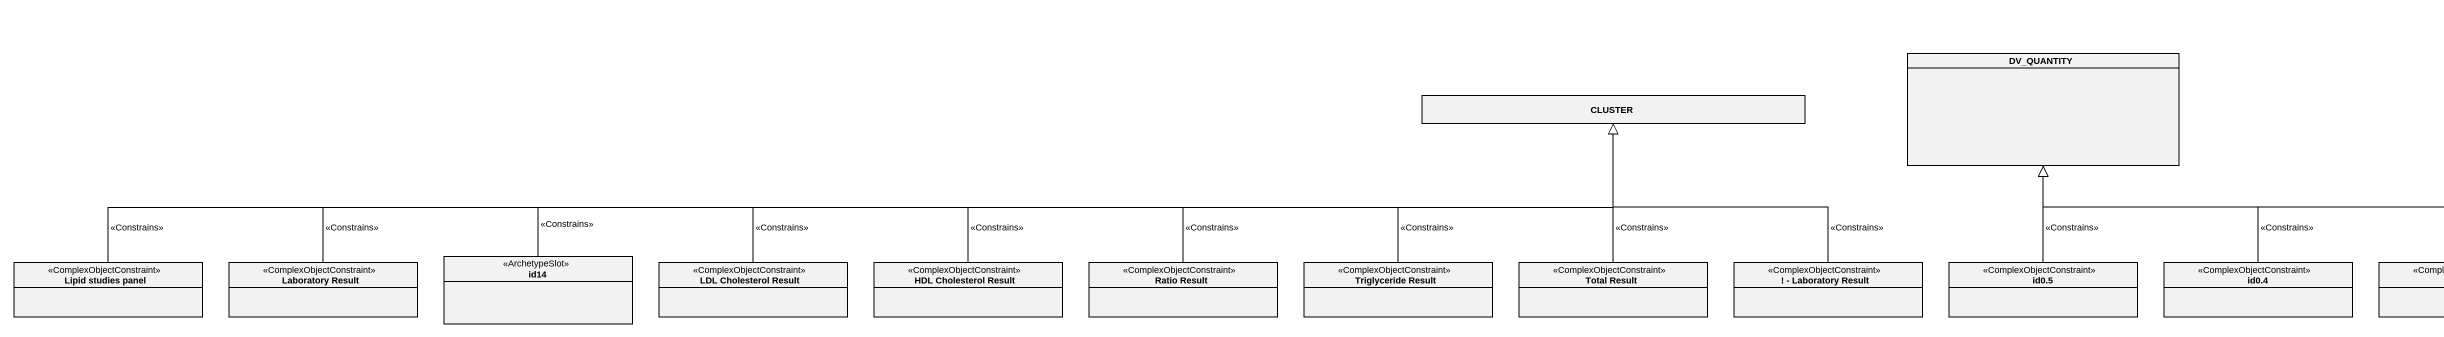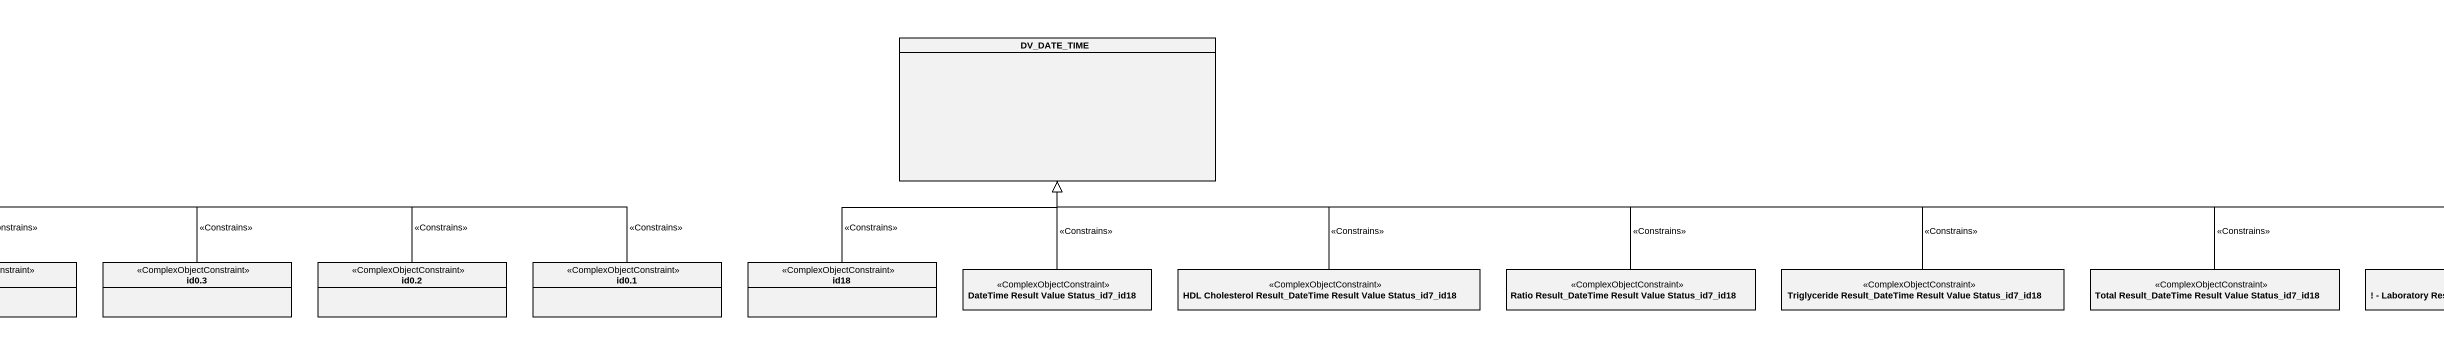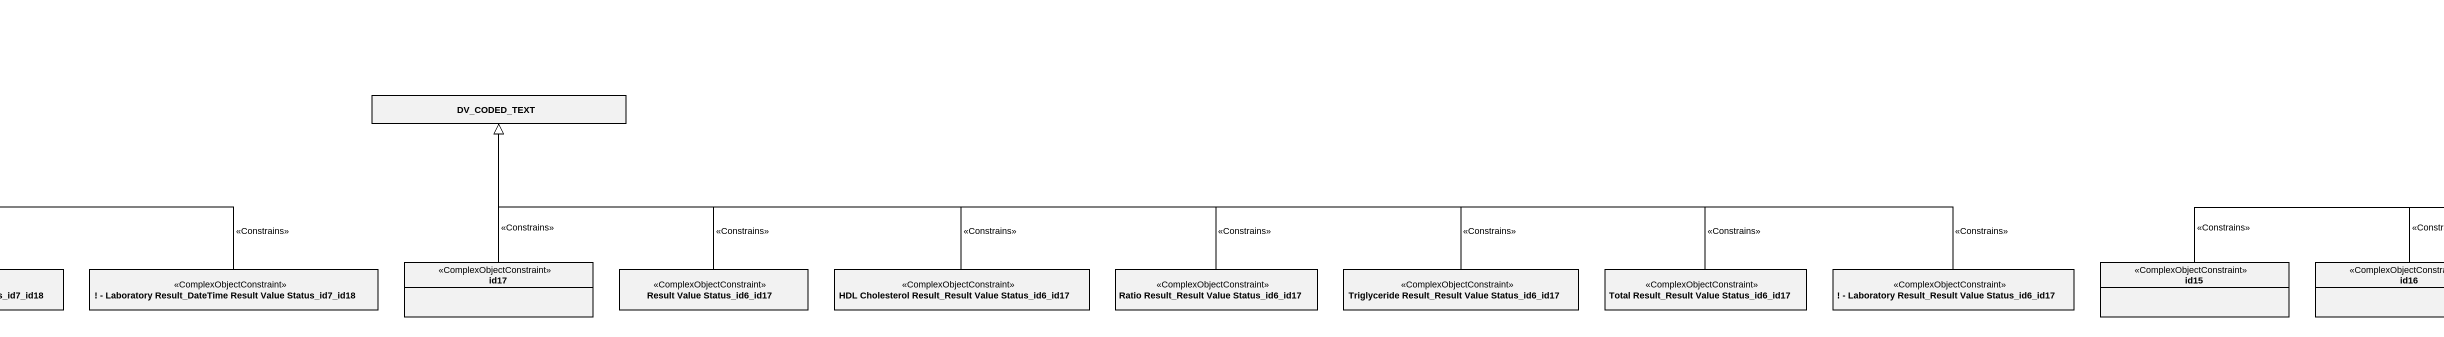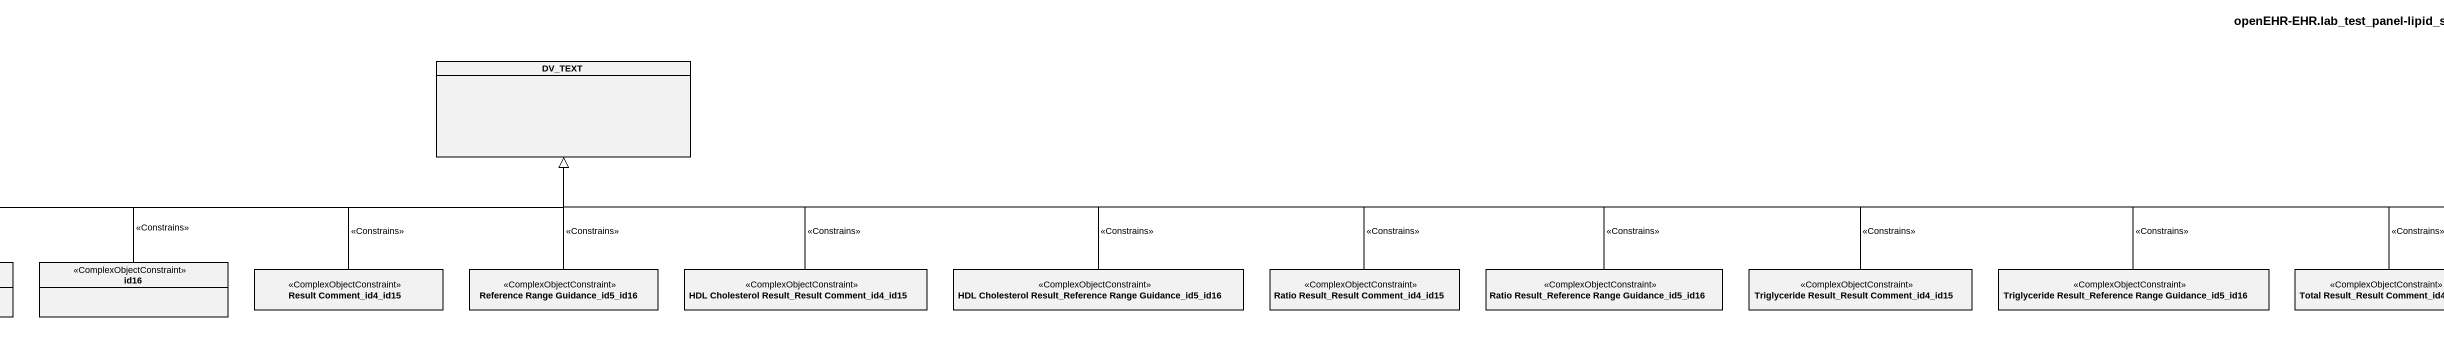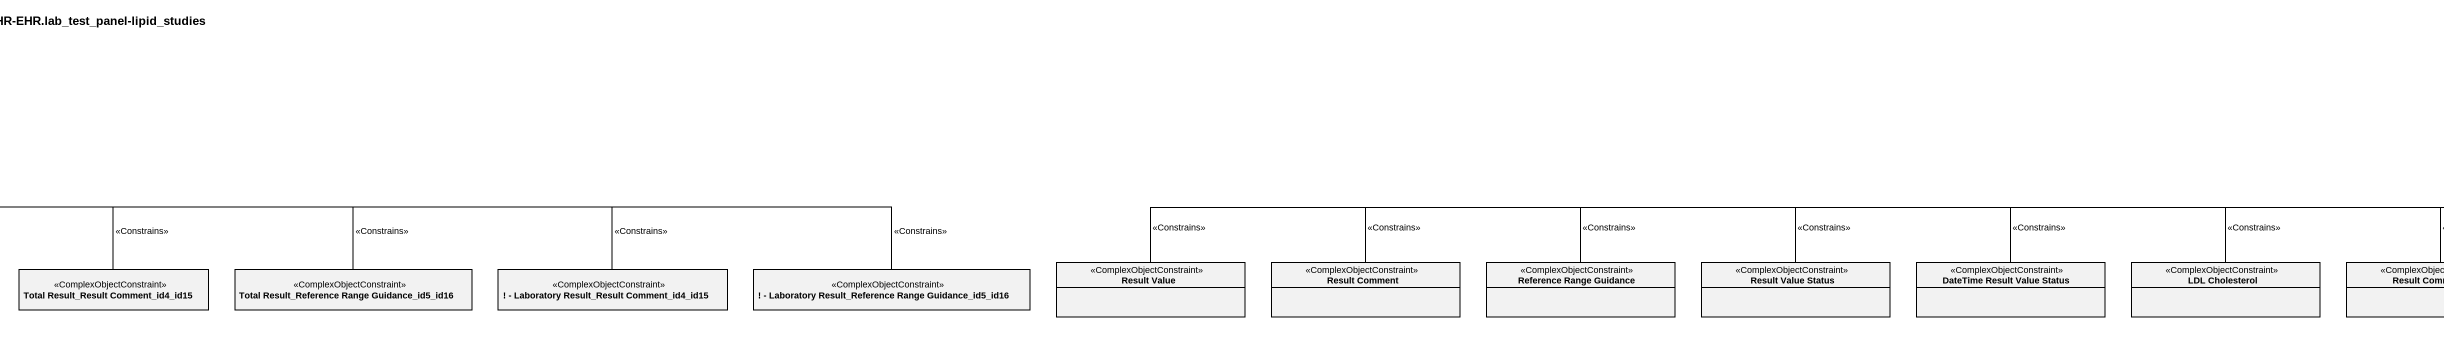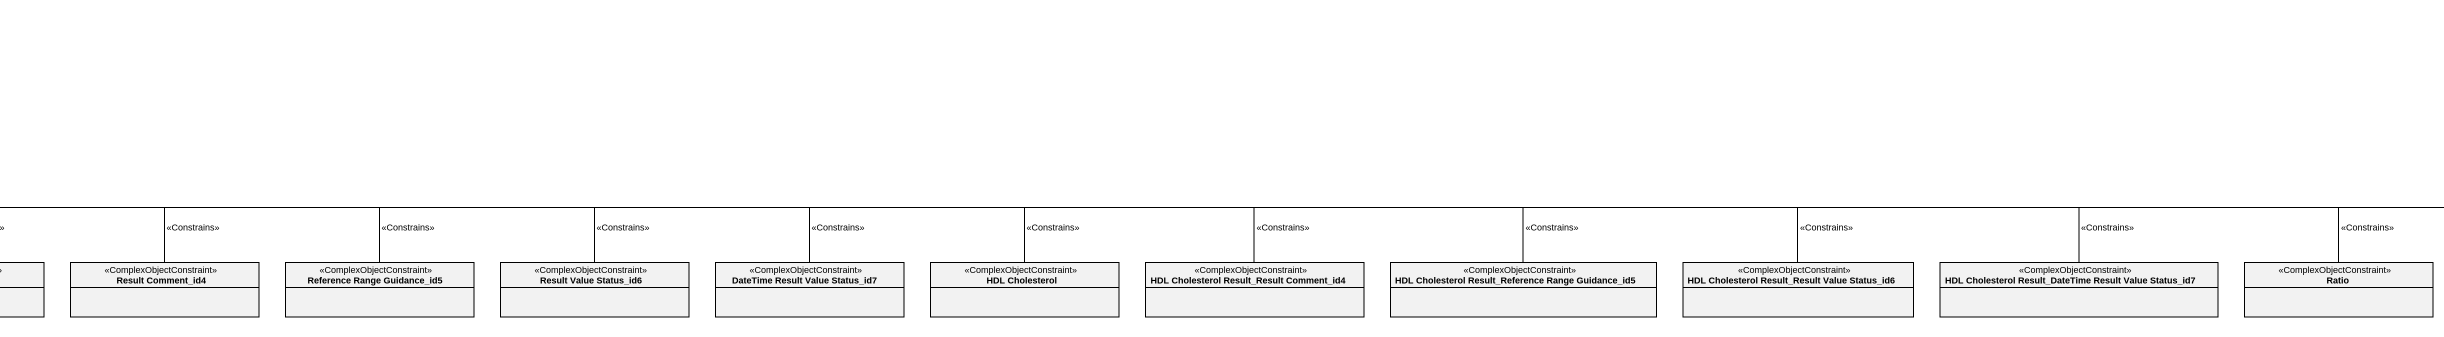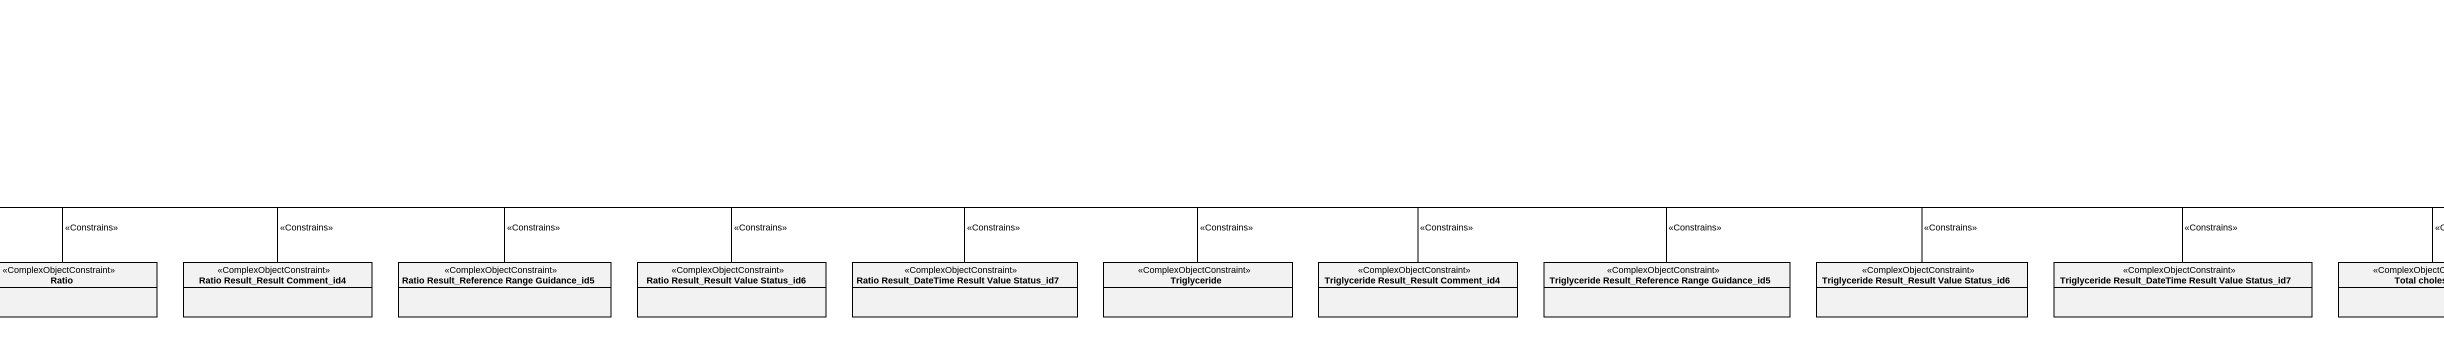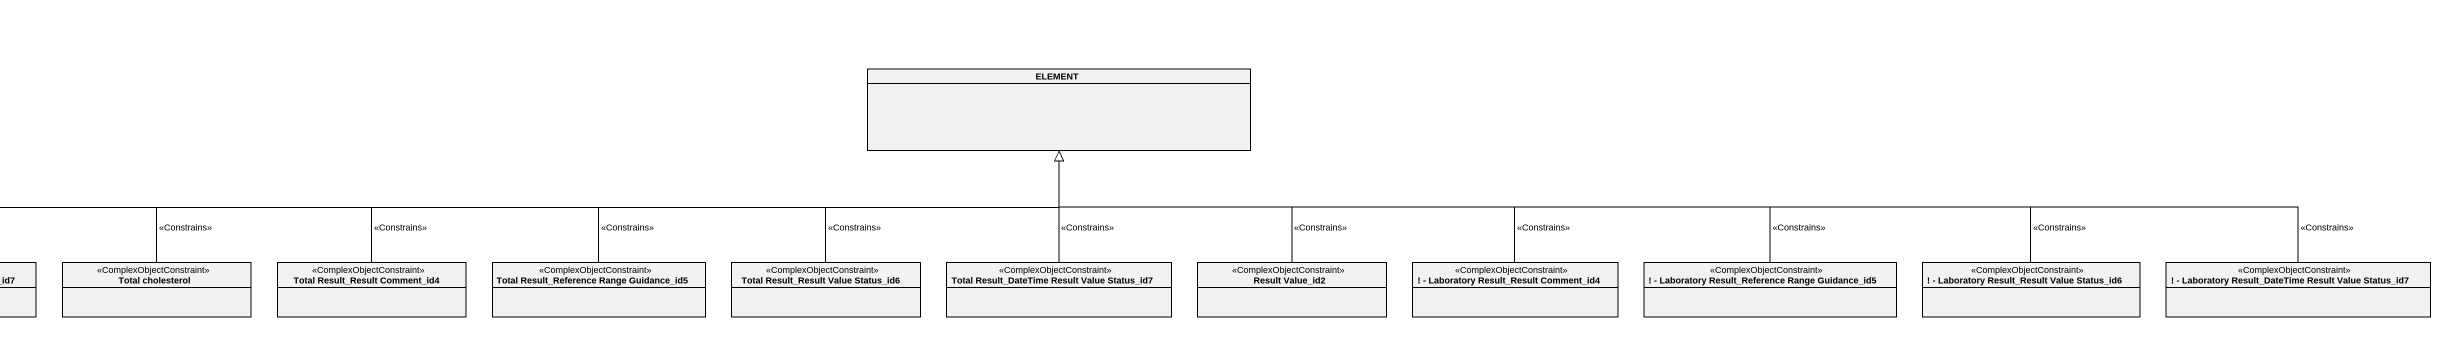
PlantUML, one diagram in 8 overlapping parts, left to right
@startuml
title openEHR-EHR.lab_test_panel-lipid_studies
hide circle
hide empty members
class DV_DATE_TIME
class DV_QUANTITY
class DV_TEXT
class ELEMENT
class CLUSTER
class DV_CODED_TEXT
class "Lipid studies panel" as Lipid_studies_panel <<ComplexObjectConstraint>>
class "Laboratory Result" as Laboratory_Result <<ComplexObjectConstraint>>
class id14 <<ArchetypeSlot>>
class "LDL Cholesterol Result" as LDL_Cholesterol_Result <<ComplexObjectConstraint>>
class "HDL Cholesterol Result" as HDL_Cholesterol_Result <<ComplexObjectConstraint>>
class "Ratio Result" as Ratio_Result <<ComplexObjectConstraint>>
class "Triglyceride Result" as Triglyceride_Result <<ComplexObjectConstraint>>
class "Total Result" as Total_Result <<ComplexObjectConstraint>>
class "! - Laboratory Result" as Laboratory_Result_2 <<ComplexObjectConstraint>>
class "id0.5" as id0_5 <<ComplexObjectConstraint>>
class "id0.4" as id0_4 <<ComplexObjectConstraint>>
class "id0.3" as id0_3 <<ComplexObjectConstraint>>
class "id0.2" as id0_2 <<ComplexObjectConstraint>>
class "id0.1" as id0_1 <<ComplexObjectConstraint>>
class id18 <<ComplexObjectConstraint>>
class "DateTime Result Value Status_id7_id18" as DateTime_Result_Value <<ComplexObjectConstraint>>
class "HDL Cholesterol Result_DateTime Result Value Status_id7_id18" as HDL_Cholesterol_Result_2 <<ComplexObjectConstraint>>
class "Ratio Result_DateTime Result Value Status_id7_id18" as Ratio_Result_DateTime <<ComplexObjectConstraint>>
class "Triglyceride Result_DateTime Result Value Status_id7_id18" as Triglyceride_Result_2 <<ComplexObjectConstraint>>
class "Total Result_DateTime Result Value Status_id7_id18" as Total_Result_DateTime <<ComplexObjectConstraint>>
class "! - Laboratory Result_DateTime Result Value Status_id7_id18" as Laboratory_Result_DateTime <<ComplexObjectConstraint>>
class id17 <<ComplexObjectConstraint>>
class "Result Value Status_id6_id17" as Result_Value_Status_id6_id17 <<ComplexObjectConstraint>>
class "HDL Cholesterol Result_Result Value Status_id6_id17" as HDL_Cholesterol_Result_3 <<ComplexObjectConstraint>>
class "Ratio Result_Result Value Status_id6_id17" as Ratio_Result_Result_Value <<ComplexObjectConstraint>>
class "Triglyceride Result_Result Value Status_id6_id17" as Triglyceride_Result_Result <<ComplexObjectConstraint>>
class "Total Result_Result Value Status_id6_id17" as Total_Result_Result_Value <<ComplexObjectConstraint>>
class "! - Laboratory Result_Result Value Status_id6_id17" as Laboratory_Result_Result <<ComplexObjectConstraint>>
class id15 <<ComplexObjectConstraint>>
class id16 <<ComplexObjectConstraint>>
class "Result Comment_id4_id15" as Result_Comment_id4_id15 <<ComplexObjectConstraint>>
class "Reference Range Guidance_id5_id16" as Reference_Range_Guidance <<ComplexObjectConstraint>>
class "HDL Cholesterol Result_Result Comment_id4_id15" as HDL_Cholesterol_Result_4 <<ComplexObjectConstraint>>
class "HDL Cholesterol Result_Reference Range Guidance_id5_id16" as HDL_Cholesterol_Result_5 <<ComplexObjectConstraint>>
class "Ratio Result_Result Comment_id4_id15" as Ratio_Result_Result_Comment <<ComplexObjectConstraint>>
class "Ratio Result_Reference Range Guidance_id5_id16" as Ratio_Result_Reference <<ComplexObjectConstraint>>
class "Triglyceride Result_Result Comment_id4_id15" as Triglyceride_Result_Result_2 <<ComplexObjectConstraint>>
class "Triglyceride Result_Reference Range Guidance_id5_id16" as Triglyceride_Result_3 <<ComplexObjectConstraint>>
class "Total Result_Result Comment_id4_id15" as Total_Result_Result_Comment <<ComplexObjectConstraint>>
class "Total Result_Reference Range Guidance_id5_id16" as Total_Result_Reference <<ComplexObjectConstraint>>
class "! - Laboratory Result_Result Comment_id4_id15" as Laboratory_Result_Result_2 <<ComplexObjectConstraint>>
class "! - Laboratory Result_Reference Range Guidance_id5_id16" as Laboratory_Result_Reference <<ComplexObjectConstraint>>
class "Result Value" as Result_Value <<ComplexObjectConstraint>>
class "Result Comment" as Result_Comment <<ComplexObjectConstraint>>
class "Reference Range Guidance" as Reference_Range_Guidance_2 <<ComplexObjectConstraint>>
class "Result Value Status" as Result_Value_Status <<ComplexObjectConstraint>>
class "DateTime Result Value Status" as DateTime_Result_Value_Status <<ComplexObjectConstraint>>
class "LDL Cholesterol" as LDL_Cholesterol <<ComplexObjectConstraint>>
class "Result Comment_id4" as Result_Comment_id4 <<ComplexObjectConstraint>>
class "Reference Range Guidance_id5" as Reference_Range_Guidance_id5 <<ComplexObjectConstraint>>
class "Result Value Status_id6" as Result_Value_Status_id6 <<ComplexObjectConstraint>>
class "DateTime Result Value Status_id7" as DateTime_Result_Value_2 <<ComplexObjectConstraint>>
class "HDL Cholesterol" as HDL_Cholesterol <<ComplexObjectConstraint>>
class "HDL Cholesterol Result_Result Comment_id4" as HDL_Cholesterol_Result_6 <<ComplexObjectConstraint>>
class "HDL Cholesterol Result_Reference Range Guidance_id5" as HDL_Cholesterol_Result_7 <<ComplexObjectConstraint>>
class "HDL Cholesterol Result_Result Value Status_id6" as HDL_Cholesterol_Result_8 <<ComplexObjectConstraint>>
class "HDL Cholesterol Result_DateTime Result Value Status_id7" as HDL_Cholesterol_Result_9 <<ComplexObjectConstraint>>
class Ratio <<ComplexObjectConstraint>>
class "Ratio Result_Result Comment_id4" as Ratio_Result_Result_Comment_2 <<ComplexObjectConstraint>>
class "Ratio Result_Reference Range Guidance_id5" as Ratio_Result_Reference_2 <<ComplexObjectConstraint>>
class "Ratio Result_Result Value Status_id6" as Ratio_Result_Result_Value_2 <<ComplexObjectConstraint>>
class "Ratio Result_DateTime Result Value Status_id7" as Ratio_Result_DateTime_2 <<ComplexObjectConstraint>>
class Triglyceride <<ComplexObjectConstraint>>
class "Triglyceride Result_Result Comment_id4" as Triglyceride_Result_Result_3 <<ComplexObjectConstraint>>
class "Triglyceride Result_Reference Range Guidance_id5" as Triglyceride_Result_4 <<ComplexObjectConstraint>>
class "Triglyceride Result_Result Value Status_id6" as Triglyceride_Result_Result_4 <<ComplexObjectConstraint>>
class "Triglyceride Result_DateTime Result Value Status_id7" as Triglyceride_Result_5 <<ComplexObjectConstraint>>
class "Total cholesterol" as Total_cholesterol <<ComplexObjectConstraint>>
class "Total Result_Result Comment_id4" as Total_Result_Result_Comment_2 <<ComplexObjectConstraint>>
class "Total Result_Reference Range Guidance_id5" as Total_Result_Reference_2 <<ComplexObjectConstraint>>
class "Total Result_Result Value Status_id6" as Total_Result_Result_Value_2 <<ComplexObjectConstraint>>
class "Total Result_DateTime Result Value Status_id7" as Total_Result_DateTime_2 <<ComplexObjectConstraint>>
class "Result Value_id2" as Result_Value_id2 <<ComplexObjectConstraint>>
class "! - Laboratory Result_Result Comment_id4" as Laboratory_Result_Result_3 <<ComplexObjectConstraint>>
class "! - Laboratory Result_Reference Range Guidance_id5" as Laboratory_Result_Reference_2 <<ComplexObjectConstraint>>
class "! - Laboratory Result_Result Value Status_id6" as Laboratory_Result_Result_4 <<ComplexObjectConstraint>>
class "! - Laboratory Result_DateTime Result Value Status_id7" as Laboratory_Result_DateTime_2 <<ComplexObjectConstraint>>
Lipid_studies_panel -right-|> CLUSTER : <<Constrains>>
Laboratory_Result -right-|> CLUSTER : <<Constrains>>
id14 -right-|> CLUSTER : <<Constrains>>
LDL_Cholesterol_Result -right-|> CLUSTER : <<Constrains>>
HDL_Cholesterol_Result -right-|> CLUSTER : <<Constrains>>
Ratio_Result -right-|> CLUSTER : <<Constrains>>
Triglyceride_Result -up-|> CLUSTER : <<Constrains>>
Total_Result -up-|> CLUSTER : <<Constrains>>
Laboratory_Result_2 -up-|> CLUSTER : <<Constrains>>
id0_5 -up-|> DV_QUANTITY : <<Constrains>>
id0_4 -up-|> DV_QUANTITY : <<Constrains>>
id0_3 -left-|> DV_QUANTITY : <<Constrains>>
id0_2 -left-|> DV_QUANTITY : <<Constrains>>
id0_1 -left-|> DV_QUANTITY : <<Constrains>>
id18 -up-|> DV_DATE_TIME : <<Constrains>>
DateTime_Result_Value -up-|> DV_DATE_TIME : <<Constrains>>
HDL_Cholesterol_Result_2 -up-|> DV_DATE_TIME : <<Constrains>>
Ratio_Result_DateTime -left-|> DV_DATE_TIME : <<Constrains>>
Triglyceride_Result_2 -left-|> DV_DATE_TIME : <<Constrains>>
Total_Result_DateTime -left-|> DV_DATE_TIME : <<Constrains>>
Laboratory_Result_DateTime -left-|> DV_DATE_TIME : <<Constrains>>
id17 -up-|> DV_CODED_TEXT : <<Constrains>>
Result_Value_Status_id6_id17 -up-|> DV_CODED_TEXT : <<Constrains>>
HDL_Cholesterol_Result_3 -left-|> DV_CODED_TEXT : <<Constrains>>
Ratio_Result_Result_Value -left-|> DV_CODED_TEXT : <<Constrains>>
Triglyceride_Result_Result -left-|> DV_CODED_TEXT : <<Constrains>>
Total_Result_Result_Value -left-|> DV_CODED_TEXT : <<Constrains>>
Laboratory_Result_Result -left-|> DV_CODED_TEXT : <<Constrains>>
id15 -right-|> DV_TEXT : <<Constrains>>
id16 -right-|> DV_TEXT : <<Constrains>>
Result_Comment_id4_id15 -up-|> DV_TEXT : <<Constrains>>
Reference_Range_Guidance -up-|> DV_TEXT : <<Constrains>>
HDL_Cholesterol_Result_4 -up-|> DV_TEXT : <<Constrains>>
HDL_Cholesterol_Result_5 -left-|> DV_TEXT : <<Constrains>>
Ratio_Result_Result_Comment -left-|> DV_TEXT : <<Constrains>>
Ratio_Result_Reference -left-|> DV_TEXT : <<Constrains>>
Triglyceride_Result_Result_2 -left-|> DV_TEXT : <<Constrains>>
Triglyceride_Result_3 -left-|> DV_TEXT : <<Constrains>>
Total_Result_Result_Comment -left-|> DV_TEXT : <<Constrains>>
Total_Result_Reference -left-|> DV_TEXT : <<Constrains>>
Laboratory_Result_Result_2 -left-|> DV_TEXT : <<Constrains>>
Laboratory_Result_Reference -left-|> DV_TEXT : <<Constrains>>
Result_Value -right-|> ELEMENT : <<Constrains>>
Result_Comment -right-|> ELEMENT : <<Constrains>>
Reference_Range_Guidance_2 -right-|> ELEMENT : <<Constrains>>
Result_Value_Status -right-|> ELEMENT : <<Constrains>>
DateTime_Result_Value_Status -right-|> ELEMENT : <<Constrains>>
LDL_Cholesterol -right-|> ELEMENT : <<Constrains>>
Result_Comment_id4 -right-|> ELEMENT : <<Constrains>>
Reference_Range_Guidance_id5 -right-|> ELEMENT : <<Constrains>>
Result_Value_Status_id6 -right-|> ELEMENT : <<Constrains>>
DateTime_Result_Value_2 -right-|> ELEMENT : <<Constrains>>
HDL_Cholesterol -right-|> ELEMENT : <<Constrains>>
HDL_Cholesterol_Result_6 -right-|> ELEMENT : <<Constrains>>
HDL_Cholesterol_Result_7 -right-|> ELEMENT : <<Constrains>>
HDL_Cholesterol_Result_8 -right-|> ELEMENT : <<Constrains>>
HDL_Cholesterol_Result_9 -right-|> ELEMENT : <<Constrains>>
Ratio -right-|> ELEMENT : <<Constrains>>
Ratio_Result_Result_Comment_2 -right-|> ELEMENT : <<Constrains>>
Ratio_Result_Reference_2 -right-|> ELEMENT : <<Constrains>>
Ratio_Result_Result_Value_2 -right-|> ELEMENT : <<Constrains>>
Ratio_Result_DateTime_2 -right-|> ELEMENT : <<Constrains>>
Triglyceride -right-|> ELEMENT : <<Constrains>>
Triglyceride_Result_Result_3 -right-|> ELEMENT : <<Constrains>>
Triglyceride_Result_4 -right-|> ELEMENT : <<Constrains>>
Triglyceride_Result_Result_4 -right-|> ELEMENT : <<Constrains>>
Triglyceride_Result_5 -right-|> ELEMENT : <<Constrains>>
Total_cholesterol -right-|> ELEMENT : <<Constrains>>
Total_Result_Result_Comment_2 -right-|> ELEMENT : <<Constrains>>
Total_Result_Reference_2 -right-|> ELEMENT : <<Constrains>>
Total_Result_Result_Value_2 -up-|> ELEMENT : <<Constrains>>
Total_Result_DateTime_2 -up-|> ELEMENT : <<Constrains>>
Result_Value_id2 -up-|> ELEMENT : <<Constrains>>
Laboratory_Result_Result_3 -left-|> ELEMENT : <<Constrains>>
Laboratory_Result_Reference_2 -left-|> ELEMENT : <<Constrains>>
Laboratory_Result_Result_4 -left-|> ELEMENT : <<Constrains>>
Laboratory_Result_DateTime_2 -left-|> ELEMENT : <<Constrains>>
@enduml
